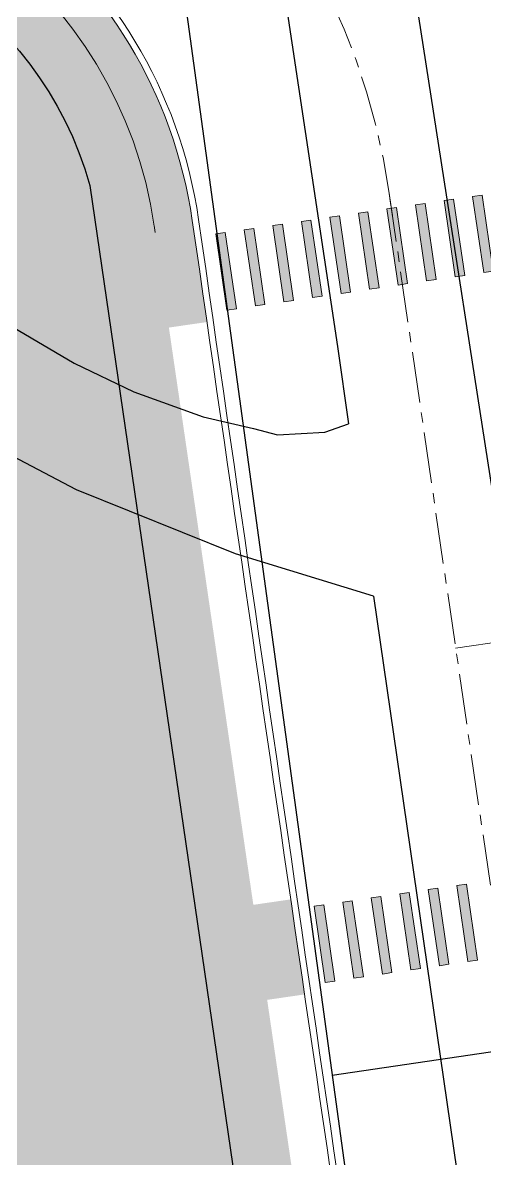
# Model space of a CAD drawing. Header units: metres. Extents: x 2 to 659295185, y -28 to 1124222152.
# Drawn here: x 657019.82 to 657034.26, y 1124601.8 to 1124637.3 of the extents above; entities that cross this region are included whole.
import ezdxf

# ---------------------------------------------------------------- set-up
doc = ezdxf.new("R2010")
doc.units = ezdxf.units.M
doc.header["$MEASUREMENT"] = 0
doc.linetypes.add('CENTER', pattern=[50.8, 31.75, -6.35, 6.35, -6.35])
for name, color, linetype, lineweight in [("a''brocal", 220, 'CONTINUOUS', 15), ('area verde', 76, 'CONTINUOUS', 13), ('Caminerias', 34, 'CONTINUOUS', 5), ('eje vial', 1, 'CENTER', 15), ('paso peatonal', 252, 'CONTINUOUS', 5), ('ZONIFICACION', 7, 'CONTINUOUS', 30)]:
    doc.layers.add(name, color=color, linetype=linetype, lineweight=lineweight)
doc.layers.add('AREA ACERA', color=7, linetype='CONTINUOUS', lineweight=15, true_color=0xfbe193)
doc.layers.add('Fabrica malla electrosoldada', color=7, linetype='CONTINUOUS', lineweight=15, true_color=0x7fc867)
for name, color, linetype in [('CARRET-PAV', 10, 'CONTINUOUS'), ('MANZANA', 30, 'CONTINUOUS'), ('Parcelas', 140, 'CONTINUOUS')]:
    doc.layers.add(name, color=color, linetype=linetype)
doc.linetypes.add('FENCELINE2', pattern='A,0.25,-0.1,[132,ltypeshp.shx,S=0.1,R=0,X=-0.1,Y=0],-0.1,1', length=1.45)

# ---------------------------------------------------------------- blocks, each defined once
blk = doc.blocks.new('FABRICA DE MALLA ELECTROSOLDADA')
at = {"layer": 'Fabrica malla electrosoldada', "color": 84, "lineweight": 15, "ltscale": 4, "elevation": 0, "flags": 128}
blk.add_lwpolyline([(657004.886, 1124634.605, -0.411506), (657020.183, 1124623.094, -0.411506)], format="xyb", dxfattribs=at)

msp = doc.modelspace()

# ---------------------------------------------------------------- hatches: boundary and pattern name
at = {"layer": 'AREA ACERA'}
h = msp.add_hatch(color=256, dxfattribs=at)
h.dxf.hatch_style = 1
edge = h.paths.add_edge_path()
edge.add_line((657029.6698, 1124579.0038), (657029.751, 1124579.0157))
edge.add_arc((657029.3257, 1124581.9246), 2.9398, 278.31808, 314.64524)
edge.add_line((657031.3915, 1124579.833), (657027.4517, 1124606.7799))
edge.add_line((657027.4517, 1124606.7799), (657028.6207, 1124606.9505))
edge.add_line((657028.6207, 1124606.9505), (657028.1877, 1124609.9194))
edge.add_line((657028.1877, 1124609.9194), (657027.02, 1124609.7488))
edge.add_line((657027.02, 1124609.7488), (657024.3848, 1124627.7816))
edge.add_line((657024.3848, 1124627.7816), (657025.5725, 1124627.953))
edge.add_line((657025.5725, 1124627.953), (657025.1382, 1124630.9237))
edge.add_line((657025.1382, 1124630.9237), (657023.9591, 1124630.7516))
edge.add_line((657023.9591, 1124630.7516), (657023.911, 1124631.0633))
edge.add_arc((657010.4702, 1124628.9887), 13.6, 8.77417, 97.62332)
edge.add_line((657008.666, 1124642.4685), (657002.4579, 1124641.6214))
edge.add_arc((657004.9508, 1124640.3465), 2.8, 152.91321, 189.28823)
edge.add_line((657002.1875, 1124639.8946), (657002.2978, 1124639.2204))
edge.add_line((657002.2978, 1124639.2204), (657008.9507, 1124640.1291))
edge.add_arc((657011.2294, 1124629.2877), 11.0783, 14.66975, 101.86985, ccw=False)
edge.add_line((657021.9465, 1124632.0932), (657029.6698, 1124579.0038))
at = {"layer": 'area verde'}
h = msp.add_hatch(color=256, dxfattribs=at)
h.dxf.hatch_style = 1
edge = h.paths.add_edge_path()
edge.add_line((657025.144, 1124630.9245), (657025.115, 1124631.1264))
edge.add_arc((657010.4936, 1124629.0198), 14.7724, 8.19862, 97.88106)
edge.add_line((657008.468, 1124643.6527), (657004.572, 1124643.1207))
edge.add_arc((657004.9508, 1124640.3465), 2.8, 97.77479, 152.91321)
edge.add_line((657002.4579, 1124641.6214), (657008.6314, 1124642.4638))
edge.add_arc((657010.4702, 1124628.9887), 13.6, 8.30489, 97.77048, ccw=False)
edge.add_line((657023.9275, 1124630.9531), (657023.9567, 1124630.7509))
edge.add_line((657023.9567, 1124630.7509), (657025.144, 1124630.9245))
h = msp.add_hatch(color=256, dxfattribs=at)
h.dxf.hatch_style = 1
h.paths.add_polyline_path([(656808.3412, 1124487.2822), (656807.1538, 1124487.1086, 0.4137659), (656820.5339, 1124477.1574), (656820.3603, 1124478.3448, -0.4137153)])
h.paths.add_polyline_path([(656791.9966, 1124599.0741), (656790.8093, 1124598.9005), (656806.7198, 1124490.077), (656807.9071, 1124490.2506)])
h.paths.add_polyline_path([(656986.6319, 1124576.9556), (656988.5318, 1124563.1292), (656995.9171, 1124564.144), (656994.0172, 1124577.9704)], flags=9)
h.paths.add_polyline_path([(657002.1092, 1124565.0645), (657002.2776, 1124563.7907), (657002.9055, 1124563.8737), (657002.7371, 1124565.1475)], flags=9)
h.paths.add_polyline_path([(656998.582, 1124587.8349), (656998.98, 1124584.8251), (656999.908, 1124584.9478), (656999.5101, 1124587.9576)], flags=9)
h.paths.add_polyline_path([(656821.684, 1124512.8751), (656845.9565, 1124516.412), (656843.8041, 1124531.1833), (656819.5315, 1124527.6464)], flags=9)
h.paths.add_polyline_path([(656802.9479, 1124500.5363), (656801.9545, 1124507.9445), (656793.7848, 1124506.849), (656794.7781, 1124499.4409)], flags=25)
h.paths.add_polyline_path([(656804.0683, 1124539.4829), (656945.4755, 1124560.4646), (656943.2071, 1124575.7526), (656801.7999, 1124554.7708)], flags=9)
h.paths.add_polyline_path([(657050.625, 1124530.4296), (657049.6316, 1124537.8378), (657041.4619, 1124536.7423), (657042.4552, 1124529.3341)], flags=9)
h.paths.add_polyline_path([(656899.1535, 1124632.5031), (656906.5355, 1124633.6754), (656905.2427, 1124641.8162), (656897.8607, 1124640.6439)], flags=9)
h.paths.add_polyline_path([(656912.2024, 1124479.2985), (656919.5844, 1124480.4708), (656918.2916, 1124488.6117), (656910.9096, 1124487.4394)], flags=9)
h.paths.add_polyline_path([(656972.8873, 1124592.2578), (657023.0607, 1124599.5689), (657019.9367, 1124621.008), (656969.7633, 1124613.697)], flags=9)
h.paths.add_polyline_path([(656913.3252, 1124579.4734), (656940.7625, 1124583.4715), (656936.6672, 1124611.5757), (656909.2299, 1124607.5777)], flags=9)
h.paths.add_polyline_path([(656826.8865, 1124568.7359), (656855.4147, 1124572.8929), (656852.2907, 1124594.332), (656823.7625, 1124590.175)], flags=9)
h.paths.add_polyline_path([(656916.5988, 1124524.0645), (656945.1421, 1124528.2237), (656942.018, 1124549.6628), (656913.4747, 1124545.5036)], flags=9)
at = {"layer": 'paso peatonal', "linetype": 'Continuous'}
for points in [[(657032.7256, 1124629.2821), (657032.3783, 1124631.6576), (657032.0812, 1124631.6161), (657032.4288, 1124629.2387)], [(657032.7256, 1124629.2821), (657032.3783, 1124631.6576), (657032.0812, 1124631.6161), (657032.4288, 1124629.2387)], [(657033.6161, 1124629.4123), (657033.2688, 1124631.7878), (657032.9717, 1124631.7463), (657033.3193, 1124629.3689)], [(657033.6161, 1124629.4123), (657033.2688, 1124631.7878), (657032.9717, 1124631.7463), (657033.3193, 1124629.3689)], [(657034.5066, 1124629.5425), (657034.1593, 1124631.918), (657033.8622, 1124631.8765), (657034.2098, 1124629.4991)], [(657034.5066, 1124629.5425), (657034.1593, 1124631.918), (657033.8622, 1124631.8765), (657034.2098, 1124629.4991)], [(657030.054, 1124628.8915), (657029.7067, 1124631.267), (657029.4096, 1124631.2255), (657029.7572, 1124628.8481)], [(657030.054, 1124628.8915), (657029.7067, 1124631.267), (657029.4096, 1124631.2255), (657029.7572, 1124628.8481)], [(657030.9443, 1124629.0235), (657030.597, 1124631.3991), (657030.2998, 1124631.3575), (657030.6474, 1124628.9801)], [(657030.9443, 1124629.0235), (657030.597, 1124631.3991), (657030.2998, 1124631.3575), (657030.6474, 1124628.9801)], [(657031.8348, 1124629.1537), (657031.4875, 1124631.5293), (657031.1904, 1124631.4877), (657031.538, 1124629.1103)], [(657031.8348, 1124629.1537), (657031.4875, 1124631.5293), (657031.1904, 1124631.4877), (657031.538, 1124629.1103)], [(657027.3825, 1124628.5009), (657027.0351, 1124630.8764), (657026.738, 1124630.8349), (657027.0856, 1124628.4575)], [(657027.3825, 1124628.5009), (657027.0351, 1124630.8764), (657026.738, 1124630.8349), (657027.0856, 1124628.4575)], [(657028.273, 1124628.6311), (657027.9257, 1124631.0066), (657027.6285, 1124630.9651), (657027.9761, 1124628.5877)], [(657028.273, 1124628.6311), (657027.9257, 1124631.0066), (657027.6285, 1124630.9651), (657027.9761, 1124628.5877)], [(657029.1635, 1124628.7613), (657028.8162, 1124631.1368), (657028.5191, 1124631.0953), (657028.8667, 1124628.7179)], [(657029.1635, 1124628.7613), (657028.8162, 1124631.1368), (657028.5191, 1124631.0953), (657028.8667, 1124628.7179)], [(657026.4919, 1124628.3707), (657026.1446, 1124630.7462), (657025.8475, 1124630.7047), (657026.1951, 1124628.3273)], [(657026.4919, 1124628.3707), (657026.1446, 1124630.7462), (657025.8475, 1124630.7047), (657026.1951, 1124628.3273)], [(657034.0148, 1124608.0224), (657033.6675, 1124610.3979), (657033.3704, 1124610.3563), (657033.7179, 1124607.979)], [(657034.0148, 1124608.0224), (657033.6675, 1124610.3979), (657033.3704, 1124610.3563), (657033.7179, 1124607.979)], [(657031.3435, 1124607.6299), (657030.9962, 1124610.0055), (657030.6991, 1124609.9639), (657031.0466, 1124607.5865)], [(657031.3435, 1124607.6299), (657030.9962, 1124610.0055), (657030.6991, 1124609.9639), (657031.0466, 1124607.5865)], [(657032.234, 1124607.7601), (657031.8867, 1124610.1357), (657031.5896, 1124610.0941), (657031.9372, 1124607.7167)], [(657032.234, 1124607.7601), (657031.8867, 1124610.1357), (657031.5896, 1124610.0941), (657031.9372, 1124607.7167)], [(657033.1245, 1124607.8903), (657032.7772, 1124610.2659), (657032.4801, 1124610.2243), (657032.8277, 1124607.8469)], [(657033.1245, 1124607.8903), (657032.7772, 1124610.2659), (657032.4801, 1124610.2243), (657032.8277, 1124607.8469)], [(657029.5624, 1124607.3695), (657029.2151, 1124609.745), (657028.918, 1124609.7035), (657029.2656, 1124607.3261)], [(657029.5624, 1124607.3695), (657029.2151, 1124609.745), (657028.918, 1124609.7035), (657029.2656, 1124607.3261)], [(657030.453, 1124607.4997), (657030.1056, 1124609.8752), (657029.8085, 1124609.8337), (657030.1561, 1124607.4563)], [(657030.453, 1124607.4997), (657030.1056, 1124609.8752), (657029.8085, 1124609.8337), (657030.1561, 1124607.4563)]]:
    msp.add_hatch(color=256, dxfattribs=at).paths.add_polyline_path(points)
at = {"layer": 'ZONIFICACION', "true_color": 0xe2cada}
h = msp.add_hatch(color=254, dxfattribs=at)
h.dxf.hatch_style = 1
h.paths.add_polyline_path([(656887.1953, 1124553.7571), (656972.2182, 1124566.3419), (656961.7546, 1124633.6829), (656877.1962, 1124622.1452)])
edge = h.paths.add_edge_path()
edge.add_line((656974.9528, 1124548.7425), (656961.7547, 1124633.6829))
edge.add_line((656961.7547, 1124633.6829), (657008.9507, 1124640.1291))
edge.add_arc((657011.2293, 1124629.2875), 11.0785, 15.33079, 101.86938, ccw=False)
edge.add_line((657021.9136, 1124632.2165), (657032.8721, 1124557.0337))
edge.add_line((657032.8721, 1124557.0337), (656974.9528, 1124548.7425))
edge = h.paths.add_edge_path()
edge.add_line((656887.1953, 1124553.757), (656802.8507, 1124541.4254))
edge.add_line((656802.8507, 1124541.4254), (656794.3755, 1124599.393))
edge.add_arc((656805.4577, 1124601.0132), 11.2, 97.77495, 188.31798, ccw=False)
edge.add_line((656803.9426, 1124612.1103), (656877.1989, 1124622.1268))
edge.add_line((656877.1989, 1124622.1268), (656887.1953, 1124553.757))

# ---------------------------------------------------------------- linework, layer by layer
at = {"layer": "a''brocal", "elevation": 433.2399, "flags": 128}
for points in [[(657032.4635, 1124582.172, -0.0009409), (657025.3129, 1124631.1553, 0.4115063), (657008.441, 1124643.8508), (657004.545, 1124643.3189)], [(657032.2361, 1124582.3397, -0.0009276), (657025.115, 1124631.1264, 0.4115063), (657008.468, 1124643.6527), (657004.572, 1124643.1207)]]:
    msp.add_lwpolyline(points, format="xyb", dxfattribs=at)
at = {"layer": 'Caminerias'}
msp.add_line((657023.9272, 1124630.9699, 842.8819), (657023.9591, 1124630.7513, 842.8819), dxfattribs=at)
msp.add_line((657023.9272, 1124630.9699, 842.8819), (657023.9591, 1124630.7513, 842.8819), dxfattribs=at)
at = {"layer": 'CARRET-PAV', "linetype": 'Continuous', "flags": 128}
for points, elevation in [([(657012.1004, 1124743.511), (657020.5345, 1124687.853), (657029.6425, 1124627.185), (657029.9914, 1124624.774)], -0.0195), ([(656875.492, 1124625.2625), (656927.8975, 1124632.732), (656965.6465, 1124638.592), (656980.8885, 1124640.499), (656988.3835, 1124641.108), (656994.8005, 1124640.103), (657002.2185, 1124637.925), (657007.8945, 1124635.076), (657012.0539, 1124632.3164), (657015.7157, 1124630.0518), (657018.155, 1124628.5911), (657021.4295, 1124626.674), (657023.2897, 1124625.7755), (657025.4585, 1124624.9941), (657027.0249, 1124624.6334), (657027.7755, 1124624.435), (657029.2539, 1124624.5132), (657029.9914, 1124624.774)], 0.2251), ([(657030.7698, 1124619.3953), (657026.4625, 1124620.716), (657021.4995, 1124622.712), (657011.7035, 1124627.866), (657003.5801, 1124632.147), (656994.0894, 1124635.3643), (656986.5835, 1124636.198), (656943.6735, 1124631.26), (656930.6545, 1124629.291), (656929.0245, 1124599.047)], 0.3901), ([(657030.7698, 1124619.3953), (657038.1415, 1124568.456), (657054.3505, 1124459.063), (657059.0505, 1124427.328), (657061.4935, 1124423.987), (657063.3745, 1124421.608), (657064.6865, 1124420.63), (657066.0735, 1124419.882), (657069.1635, 1124418.797), (657073.5305, 1124418.388), (657078.5165, 1124418.661), (657083.4195, 1124419.408), (657170.1795, 1124432.58), (657259.9175, 1124444.98), (657330.4075, 1124455.079), (657330.4805, 1124454.593), (657331.8665, 1124454.238), (657332.5642, 1124452.9368)], -0.0195)]:
    msp.add_lwpolyline(points, dxfattribs=dict(at, elevation=elevation))
at = {"layer": 'eje vial', "ltscale": 0.05}
for p, q in [((657031.2496, 1124632.0388, 842.8819), (657031.3599, 1124631.2831, 842.8819)), ((657031.2496, 1124632.0388, 842.8819), (657031.3599, 1124631.2831, 842.8819)), ((657033.3317, 1124617.7677, 433.2399), (657121.613, 1124630.6538, 433.2399)), ((657033.3317, 1124617.7677, 433.2399), (657121.613, 1124630.6538, 433.2399))]:
    msp.add_line(p, q, dxfattribs=at)
at = {"layer": 'eje vial', "ltscale": 0.05, "elevation": 433.2399, "flags": 128}
msp.add_lwpolyline([(657003.7542, 1124649.2828), (657007.6287, 1124649.8118, -0.4115063), (657031.2493, 1124632.0381), (657031.3597, 1124631.2824)], format="xyb", dxfattribs=at)
at = {"layer": 'eje vial', "ltscale": 0.05, "elevation": 433.2399}
msp.add_lwpolyline([(657031.2493, 1124632.0381), (657062.0273, 1124421.5183)], dxfattribs=at)
at = {"layer": 'MANZANA', "lineweight": -2}
for p, q in [((657013.4421, 1124721.7661), (657030.4203, 1124597.5214)), ((657035.1534, 1124618.3372), (657031.8798, 1124639.4429)), ((657029.4758, 1124604.4332), (657070.9074, 1124610.5288))]:
    msp.add_line(p, q, dxfattribs=at)
at = {"layer": 'Parcelas', "linetype": 'FENCELINE2', "elevation": 433.2399}
msp.add_lwpolyline([(656974.9528, 1124548.7425), (656961.7547, 1124633.6829), (657008.9507, 1124640.1291, -0.3966277), (657021.9136, 1124632.2165), (657032.8721, 1124557.0337), (656974.9528, 1124548.7425)], format="xyb", dxfattribs=at)
at = {"layer": 'paso peatonal', "linetype": 'Continuous', "flags": 128}
for points, elevation in [([(657032.7256, 1124629.2821), (657032.3783, 1124631.6576), (657032.0812, 1124631.6161), (657032.4288, 1124629.2387), (657032.7256, 1124629.2821)], 433.2399), ([(657032.7256, 1124629.2821), (657032.3783, 1124631.6576), (657032.0812, 1124631.6161), (657032.4288, 1124629.2387), (657032.7256, 1124629.2821)], 433.2399), ([(657033.6161, 1124629.4123), (657033.2688, 1124631.7878), (657032.9717, 1124631.7463), (657033.3193, 1124629.3689), (657033.6161, 1124629.4123)], 433.2399), ([(657033.6161, 1124629.4123), (657033.2688, 1124631.7878), (657032.9717, 1124631.7463), (657033.3193, 1124629.3689), (657033.6161, 1124629.4123)], 433.2399), ([(657034.5066, 1124629.5425), (657034.1593, 1124631.918), (657033.8622, 1124631.8765), (657034.2098, 1124629.4991), (657034.5066, 1124629.5425)], 433.2399), ([(657034.5066, 1124629.5425), (657034.1593, 1124631.918), (657033.8622, 1124631.8765), (657034.2098, 1124629.4991), (657034.5066, 1124629.5425)], 433.2399), ([(657030.054, 1124628.8915), (657029.7067, 1124631.267), (657029.4096, 1124631.2255), (657029.7572, 1124628.8481), (657030.054, 1124628.8915)], 433.2399), ([(657030.054, 1124628.8915), (657029.7067, 1124631.267), (657029.4096, 1124631.2255), (657029.7572, 1124628.8481), (657030.054, 1124628.8915)], 433.2399), ([(657030.9443, 1124629.0235), (657030.597, 1124631.3991), (657030.2998, 1124631.3575), (657030.6474, 1124628.9801), (657030.9443, 1124629.0235)], 433.2399), ([(657030.9443, 1124629.0235), (657030.597, 1124631.3991), (657030.2998, 1124631.3575), (657030.6474, 1124628.9801), (657030.9443, 1124629.0235)], 433.2399), ([(657031.8348, 1124629.1537), (657031.4875, 1124631.5293), (657031.1904, 1124631.4877), (657031.538, 1124629.1103), (657031.8348, 1124629.1537)], 433.2399), ([(657031.8348, 1124629.1537), (657031.4875, 1124631.5293), (657031.1904, 1124631.4877), (657031.538, 1124629.1103), (657031.8348, 1124629.1537)], 433.2399), ([(657027.3825, 1124628.5009), (657027.0351, 1124630.8764), (657026.738, 1124630.8349), (657027.0856, 1124628.4575), (657027.3825, 1124628.5009)], 433.2399), ([(657027.3825, 1124628.5009), (657027.0351, 1124630.8764), (657026.738, 1124630.8349), (657027.0856, 1124628.4575), (657027.3825, 1124628.5009)], 433.2399), ([(657028.273, 1124628.6311), (657027.9257, 1124631.0066), (657027.6285, 1124630.9651), (657027.9761, 1124628.5877), (657028.273, 1124628.6311)], 433.2399), ([(657028.273, 1124628.6311), (657027.9257, 1124631.0066), (657027.6285, 1124630.9651), (657027.9761, 1124628.5877), (657028.273, 1124628.6311)], 433.2399), ([(657029.1635, 1124628.7613), (657028.8162, 1124631.1368), (657028.5191, 1124631.0953), (657028.8667, 1124628.7179), (657029.1635, 1124628.7613)], 433.2399), ([(657029.1635, 1124628.7613), (657028.8162, 1124631.1368), (657028.5191, 1124631.0953), (657028.8667, 1124628.7179), (657029.1635, 1124628.7613)], 433.2399), ([(657026.4919, 1124628.3707), (657026.1446, 1124630.7462), (657025.8475, 1124630.7047), (657026.1951, 1124628.3273), (657026.4919, 1124628.3707)], 433.2399), ([(657026.4919, 1124628.3707), (657026.1446, 1124630.7462), (657025.8475, 1124630.7047), (657026.1951, 1124628.3273), (657026.4919, 1124628.3707)], 433.2399), ([(657034.0148, 1124608.0224), (657033.6675, 1124610.3979), (657033.3704, 1124610.3563), (657033.7179, 1124607.979), (657034.0148, 1124608.0224)], 842.2532), ([(657034.0148, 1124608.0224), (657033.6675, 1124610.3979), (657033.3704, 1124610.3563), (657033.7179, 1124607.979), (657034.0148, 1124608.0224)], 842.2532), ([(657031.3435, 1124607.6299), (657030.9962, 1124610.0055), (657030.6991, 1124609.9639), (657031.0466, 1124607.5865), (657031.3435, 1124607.6299)], 842.2532), ([(657031.3435, 1124607.6299), (657030.9962, 1124610.0055), (657030.6991, 1124609.9639), (657031.0466, 1124607.5865), (657031.3435, 1124607.6299)], 842.2532), ([(657032.234, 1124607.7601), (657031.8867, 1124610.1357), (657031.5896, 1124610.0941), (657031.9372, 1124607.7167), (657032.234, 1124607.7601)], 842.2532), ([(657032.234, 1124607.7601), (657031.8867, 1124610.1357), (657031.5896, 1124610.0941), (657031.9372, 1124607.7167), (657032.234, 1124607.7601)], 842.2532), ([(657033.1245, 1124607.8903), (657032.7772, 1124610.2659), (657032.4801, 1124610.2243), (657032.8277, 1124607.8469), (657033.1245, 1124607.8903)], 842.2532), ([(657033.1245, 1124607.8903), (657032.7772, 1124610.2659), (657032.4801, 1124610.2243), (657032.8277, 1124607.8469), (657033.1245, 1124607.8903)], 842.2532), ([(657029.5624, 1124607.3695), (657029.2151, 1124609.745), (657028.918, 1124609.7035), (657029.2656, 1124607.3261), (657029.5624, 1124607.3695)], 842.2532), ([(657029.5624, 1124607.3695), (657029.2151, 1124609.745), (657028.918, 1124609.7035), (657029.2656, 1124607.3261), (657029.5624, 1124607.3695)], 842.2532), ([(657030.453, 1124607.4997), (657030.1056, 1124609.8752), (657029.8085, 1124609.8337), (657030.1561, 1124607.4563), (657030.453, 1124607.4997)], 842.2532), ([(657030.453, 1124607.4997), (657030.1056, 1124609.8752), (657029.8085, 1124609.8337), (657030.1561, 1124607.4563), (657030.453, 1124607.4997)], 842.2532)]:
    msp.add_lwpolyline(points, dxfattribs=dict(at, elevation=elevation))

# ---------------------------------------------------------------- block references
at = {"layer": 'Fabrica malla electrosoldada', "lineweight": 15}
msp.add_blockref('FABRICA DE MALLA ELECTROSOLDADA', (3.7448, 7.8591, 433.2399), dxfattribs=at)

doc.saveas('drawing.dxf')
